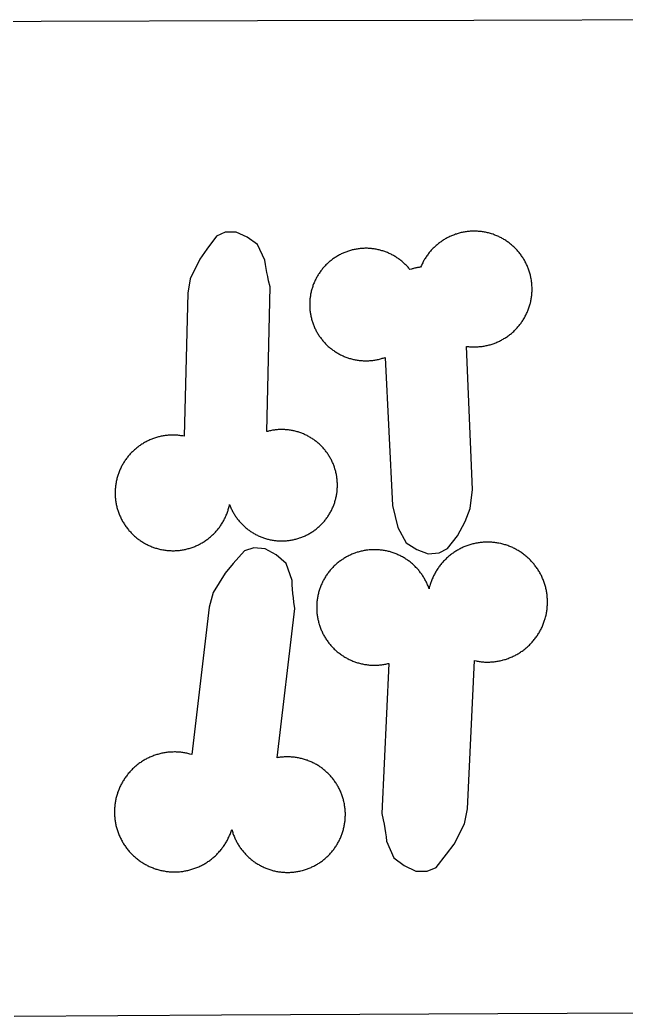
# Model space of a CAD drawing. Extents: x -246 to 246, y -104 to 199.
# Drawn here: x -174.9 to -161.43, y 133.33 to 155.46 of the extents above; entities that cross this region are included whole.
import ezdxf

# ---------------------------------------------------------------- set-up
doc = ezdxf.new("R2010")
doc.units = 0
doc.layers.add('Add_Red', color=1, linetype='Continuous')
doc.layers.add('Outline_Red', color=1, linetype='Continuous')

msp = doc.modelspace()

# ---------------------------------------------------------------- linework, layer by layer
at = {"layer": 'Add_Red'}
for points in [[(-171.466, 143.67), (-171.443, 143.671), (-171.421, 143.672), (-171.399, 143.674), (-171.376, 143.676), (-171.354, 143.678), (-171.332, 143.681), (-171.31, 143.684), (-171.287, 143.687), (-171.265, 143.691), (-171.243, 143.695), (-171.221, 143.7), (-171.2, 143.705), (-171.178, 143.71), (-171.156, 143.716), (-171.135, 143.722), (-171.113, 143.729), (-171.092, 143.736), (-171.071, 143.743), (-171.05, 143.751), (-171.029, 143.759), (-171.008, 143.767), (-170.987, 143.776), (-170.967, 143.785), (-170.946, 143.794), (-170.926, 143.804), (-170.906, 143.814), (-170.886, 143.825), (-170.867, 143.836), (-170.847, 143.847), (-170.828, 143.858), (-170.809, 143.87), (-170.79, 143.882), (-170.772, 143.895), (-170.753, 143.908), (-170.735, 143.921), (-170.717, 143.934), (-170.7, 143.948), (-170.682, 143.962), (-170.665, 143.976), (-170.648, 143.991), (-170.631, 144.006), (-170.615, 144.021), (-170.599, 144.037), (-170.583, 144.053), (-170.567, 144.069), (-170.552, 144.085), (-170.537, 144.102), (-170.522, 144.119), (-170.508, 144.136), (-170.494, 144.153), (-170.48, 144.171), (-170.466, 144.189), (-170.453, 144.207), (-170.44, 144.225), (-170.428, 144.244), (-170.415, 144.263), (-170.404, 144.282), (-170.392, 144.301), (-170.381, 144.32), (-170.37, 144.34), (-170.359, 144.36), (-170.349, 144.38), (-170.339, 144.4), (-170.33, 144.42), (-170.321, 144.44), (-170.312, 144.461), (-170.303, 144.482), (-170.295, 144.503), (-170.288, 144.524), (-170.28, 144.545), (-170.273, 144.566), (-170.267, 144.588), (-170.26, 144.609), (-170.255, 144.631), (-170.249, 144.653), (-170.244, 144.674), (-170.239, 144.696), (-170.226, 144.662), (-170.218, 144.642), (-170.209, 144.622), (-170.2, 144.602), (-170.191, 144.583), (-170.181, 144.563), (-170.171, 144.544), (-170.161, 144.525), (-170.15, 144.507), (-170.139, 144.488), (-170.128, 144.47), (-170.117, 144.451), (-170.105, 144.433), (-170.092, 144.416), (-170.08, 144.398), (-170.067, 144.381), (-170.054, 144.363), (-170.04, 144.347), (-170.027, 144.33), (-170.013, 144.313), (-169.998, 144.297), (-169.984, 144.281), (-169.969, 144.266), (-169.954, 144.25), (-169.938, 144.235), (-169.923, 144.22), (-169.907, 144.206), (-169.891, 144.191), (-169.874, 144.177), (-169.858, 144.164), (-169.841, 144.15), (-169.824, 144.137), (-169.806, 144.124), (-169.789, 144.112), (-169.771, 144.099), (-169.753, 144.088), (-169.735, 144.076), (-169.716, 144.065), (-169.698, 144.054), (-169.679, 144.043), (-169.66, 144.033), (-169.641, 144.023), (-169.621, 144.013), (-169.602, 144.004), (-169.582, 143.995), (-169.562, 143.986), (-169.542, 143.978), (-169.522, 143.97), (-169.502, 143.963), (-169.482, 143.955), (-169.461, 143.949), (-169.441, 143.942), (-169.42, 143.936), (-169.399, 143.93), (-169.378, 143.925), (-169.357, 143.92), (-169.336, 143.915), (-169.315, 143.911), (-169.294, 143.907), (-169.273, 143.903), (-169.251, 143.9), (-169.23, 143.897), (-169.208, 143.895), (-169.187, 143.893), (-169.165, 143.891), (-169.144, 143.89), (-169.122, 143.889), (-169.101, 143.888), (-169.079, 143.888), (-169.042, 143.889), (-169.02, 143.889), (-168.998, 143.891), (-168.977, 143.892), (-168.955, 143.894), (-168.934, 143.897), (-168.913, 143.899), (-168.891, 143.902), (-168.87, 143.906), (-168.849, 143.91), (-168.827, 143.914), (-168.806, 143.918), (-168.785, 143.923), (-168.764, 143.929), (-168.744, 143.934), (-168.723, 143.94), (-168.702, 143.947), (-168.682, 143.954), (-168.656, 143.963), (-168.636, 143.97), (-168.616, 143.978), (-168.596, 143.986), (-168.576, 143.995), (-168.556, 144.004), (-168.537, 144.013), (-168.517, 144.023), (-168.498, 144.033), (-168.479, 144.043), (-168.46, 144.054), (-168.442, 144.065), (-168.423, 144.076), (-168.405, 144.088), (-168.387, 144.099), (-168.369, 144.112), (-168.352, 144.124), (-168.335, 144.137), (-168.317, 144.15), (-168.301, 144.164), (-168.284, 144.177), (-168.267, 144.191), (-168.251, 144.206), (-168.235, 144.22), (-168.22, 144.235), (-168.204, 144.25), (-168.189, 144.266), (-168.174, 144.281), (-168.16, 144.297), (-168.145, 144.313), (-168.131, 144.33), (-168.118, 144.347), (-168.104, 144.363), (-168.091, 144.381), (-168.078, 144.398), (-168.066, 144.416), (-168.053, 144.433), (-168.042, 144.451), (-168.03, 144.47), (-168.019, 144.488), (-168.008, 144.507), (-167.997, 144.525), (-167.987, 144.544), (-167.977, 144.563), (-167.967, 144.583), (-167.958, 144.602), (-167.949, 144.622), (-167.94, 144.642), (-167.932, 144.662), (-167.924, 144.682), (-167.917, 144.702), (-167.909, 144.722), (-167.903, 144.743), (-167.896, 144.763), (-167.89, 144.784), (-167.884, 144.805), (-167.879, 144.826), (-167.874, 144.847), (-167.869, 144.868), (-167.865, 144.889), (-167.861, 144.91), (-167.857, 144.932), (-167.854, 144.953), (-167.851, 144.974), (-167.849, 144.996), (-167.847, 145.017), (-167.845, 145.039), (-167.844, 145.06), (-167.843, 145.082), (-167.842, 145.103), (-167.842, 145.125), (-167.842, 145.151), (-167.843, 145.172), (-167.844, 145.194), (-167.845, 145.216), (-167.847, 145.237), (-167.849, 145.259), (-167.852, 145.28), (-167.855, 145.301), (-167.858, 145.323), (-167.861, 145.344), (-167.866, 145.365), (-167.87, 145.386), (-167.875, 145.407), (-167.88, 145.428), (-167.885, 145.449), (-167.891, 145.47), (-167.897, 145.491), (-167.909, 145.528), (-167.917, 145.548), (-167.924, 145.568), (-167.932, 145.588), (-167.94, 145.608), (-167.949, 145.628), (-167.958, 145.648), (-167.967, 145.667), (-167.977, 145.687), (-167.987, 145.706), (-167.997, 145.725), (-168.008, 145.744), (-168.019, 145.762), (-168.03, 145.781), (-168.042, 145.799), (-168.053, 145.817), (-168.066, 145.835), (-168.078, 145.852), (-168.091, 145.869), (-168.104, 145.887), (-168.118, 145.904), (-168.131, 145.92), (-168.145, 145.937), (-168.16, 145.953), (-168.174, 145.969), (-168.189, 145.984), (-168.204, 146), (-168.22, 146.015), (-168.235, 146.03), (-168.251, 146.044), (-168.267, 146.059), (-168.284, 146.073), (-168.301, 146.086), (-168.317, 146.1), (-168.335, 146.113), (-168.352, 146.126), (-168.369, 146.138), (-168.387, 146.151), (-168.405, 146.162), (-168.423, 146.174), (-168.442, 146.185), (-168.46, 146.196), (-168.479, 146.207), (-168.498, 146.217), (-168.517, 146.227), (-168.537, 146.237), (-168.556, 146.246), (-168.576, 146.255), (-168.596, 146.264), (-168.616, 146.272), (-168.636, 146.28), (-168.656, 146.287), (-168.676, 146.295), (-168.697, 146.302), (-168.717, 146.308), (-168.738, 146.314), (-168.759, 146.32), (-168.78, 146.325), (-168.801, 146.33), (-168.822, 146.335), (-168.843, 146.339), (-168.864, 146.343), (-168.886, 146.347), (-168.907, 146.35), (-168.928, 146.353), (-168.95, 146.355), (-168.971, 146.357), (-168.993, 146.359), (-169.014, 146.36), (-169.036, 146.361), (-169.057, 146.362), (-169.079, 146.362), (-169.115, 146.362), (-169.136, 146.361), (-169.158, 146.36), (-169.179, 146.358), (-169.201, 146.356), (-169.222, 146.354), (-169.244, 146.351), (-169.265, 146.348), (-169.287, 146.345), (-169.308, 146.341), (-169.329, 146.337), (-169.35, 146.332), (-169.371, 146.327), (-169.392, 146.322), (-169.413, 146.316), (-169.34, 149.535), (-169.373, 149.67), (-169.392, 149.76), (-169.411, 149.85), (-169.427, 149.941), (-169.442, 150.032), (-169.455, 150.123), (-169.617, 150.473), (-169.846, 150.638), (-170.092, 150.75), (-170.336, 150.747), (-170.531, 150.66), (-170.745, 150.37), (-170.899, 150.15), (-171.111, 149.71), (-171.17, 149.392), (-171.246, 146.214), (-171.275, 146.219), (-171.297, 146.223), (-171.319, 146.226), (-171.341, 146.229), (-171.363, 146.231), (-171.386, 146.234), (-171.408, 146.235), (-171.43, 146.237), (-171.453, 146.238), (-171.475, 146.238), (-171.498, 146.238), (-171.533, 146.238), (-171.556, 146.237), (-171.578, 146.236), (-171.601, 146.234), (-171.623, 146.232), (-171.645, 146.23), (-171.667, 146.227), (-171.69, 146.224), (-171.712, 146.22), (-171.734, 146.217), (-171.756, 146.212), (-171.778, 146.208), (-171.8, 146.202), (-171.821, 146.197), (-171.843, 146.191), (-171.864, 146.185), (-171.886, 146.178), (-171.907, 146.171), (-171.928, 146.164), (-171.949, 146.156), (-171.97, 146.148), (-171.991, 146.14), (-172.012, 146.131), (-172.032, 146.122), (-172.052, 146.112), (-172.073, 146.103), (-172.093, 146.092), (-172.112, 146.082), (-172.132, 146.071), (-172.151, 146.06), (-172.17, 146.048), (-172.189, 146.036), (-172.208, 146.024), (-172.227, 146.011), (-172.245, 145.998), (-172.263, 145.985), (-172.281, 145.972), (-172.299, 145.958), (-172.316, 145.944), (-172.333, 145.929), (-172.35, 145.915), (-172.367, 145.9), (-172.383, 145.884), (-172.399, 145.869), (-172.415, 145.853), (-172.431, 145.837), (-172.446, 145.82), (-172.461, 145.804), (-172.476, 145.787), (-172.49, 145.769), (-172.504, 145.752), (-172.518, 145.734), (-172.531, 145.716), (-172.544, 145.698), (-172.557, 145.68), (-172.57, 145.661), (-172.582, 145.642), (-172.594, 145.623), (-172.605, 145.604), (-172.616, 145.585), (-172.627, 145.565), (-172.638, 145.545), (-172.648, 145.525), (-172.658, 145.505), (-172.667, 145.485), (-172.676, 145.464), (-172.685, 145.444), (-172.693, 145.423), (-172.701, 145.402), (-172.709, 145.381), (-172.716, 145.36), (-172.723, 145.338), (-172.73, 145.317), (-172.736, 145.295), (-172.741, 145.274), (-172.747, 145.252), (-172.752, 145.23), (-172.756, 145.208), (-172.762, 145.177), (-172.766, 145.155), (-172.769, 145.133), (-172.772, 145.111), (-172.775, 145.088), (-172.777, 145.066), (-172.779, 145.044), (-172.78, 145.021), (-172.781, 144.999), (-172.782, 144.977), (-172.782, 144.954), (-172.781, 144.92), (-172.781, 144.898), (-172.779, 144.876), (-172.778, 144.853), (-172.776, 144.831), (-172.774, 144.809), (-172.771, 144.786), (-172.768, 144.764), (-172.764, 144.742), (-172.76, 144.72), (-172.756, 144.698), (-172.751, 144.676), (-172.746, 144.654), (-172.741, 144.632), (-172.735, 144.611), (-172.729, 144.589), (-172.722, 144.568), (-172.715, 144.547), (-172.708, 144.525), (-172.7, 144.504), (-172.692, 144.483), (-172.684, 144.463), (-172.675, 144.442), (-172.666, 144.421), (-172.657, 144.401), (-172.647, 144.381), (-172.637, 144.361), (-172.626, 144.341), (-172.615, 144.322), (-172.604, 144.302), (-172.592, 144.283), (-172.581, 144.264), (-172.568, 144.245), (-172.556, 144.227), (-172.543, 144.208), (-172.53, 144.19), (-172.516, 144.172), (-172.503, 144.155), (-172.488, 144.137), (-172.474, 144.12), (-172.459, 144.103), (-172.444, 144.086), (-172.429, 144.07), (-172.413, 144.054), (-172.398, 144.038), (-172.381, 144.023), (-172.365, 144.007), (-172.348, 143.992), (-172.331, 143.978), (-172.314, 143.963), (-172.297, 143.949), (-172.279, 143.935), (-172.261, 143.922), (-172.243, 143.909), (-172.225, 143.896), (-172.206, 143.883), (-172.187, 143.871), (-172.168, 143.859), (-172.149, 143.848), (-172.13, 143.836), (-172.11, 143.826), (-172.09, 143.815), (-172.07, 143.805), (-172.05, 143.795), (-172.03, 143.786), (-172.009, 143.776), (-171.989, 143.768), (-171.968, 143.759), (-171.947, 143.751), (-171.926, 143.744), (-171.905, 143.736), (-171.884, 143.729), (-171.862, 143.723), (-171.841, 143.717), (-171.819, 143.711), (-171.797, 143.705), (-171.775, 143.7), (-171.753, 143.696), (-171.721, 143.689), (-171.698, 143.686), (-171.676, 143.682), (-171.654, 143.68), (-171.632, 143.677), (-171.609, 143.675), (-171.587, 143.673), (-171.565, 143.672), (-171.542, 143.671), (-171.52, 143.67), (-171.498, 143.67), (-171.466, 143.67)], [(-165.581, 143.622), (-165.392, 143.721), (-165.171, 144.002), (-165.004, 144.318), (-164.895, 144.606), (-164.837, 145.03), (-164.97, 148.21), (-164.948, 148.207), (-164.926, 148.205), (-164.904, 148.203), (-164.881, 148.201), (-164.859, 148.2), (-164.836, 148.199), (-164.802, 148.199), (-164.779, 148.199), (-164.757, 148.199), (-164.735, 148.2), (-164.712, 148.202), (-164.69, 148.204), (-164.667, 148.206), (-164.645, 148.208), (-164.623, 148.211), (-164.601, 148.215), (-164.579, 148.218), (-164.557, 148.222), (-164.535, 148.227), (-164.513, 148.232), (-164.491, 148.237), (-164.469, 148.242), (-164.447, 148.248), (-164.426, 148.255), (-164.405, 148.262), (-164.383, 148.269), (-164.362, 148.276), (-164.341, 148.284), (-164.32, 148.292), (-164.299, 148.301), (-164.279, 148.31), (-164.258, 148.319), (-164.238, 148.329), (-164.218, 148.339), (-164.198, 148.349), (-164.179, 148.36), (-164.159, 148.371), (-164.14, 148.382), (-164.121, 148.394), (-164.102, 148.406), (-164.083, 148.418), (-164.064, 148.431), (-164.046, 148.444), (-164.028, 148.458), (-164.01, 148.471), (-163.993, 148.485), (-163.975, 148.499), (-163.958, 148.514), (-163.942, 148.529), (-163.925, 148.544), (-163.909, 148.56), (-163.893, 148.575), (-163.877, 148.591), (-163.862, 148.608), (-163.846, 148.624), (-163.832, 148.641), (-163.817, 148.658), (-163.803, 148.675), (-163.789, 148.693), (-163.775, 148.711), (-163.762, 148.729), (-163.749, 148.747), (-163.736, 148.765), (-163.724, 148.784), (-163.712, 148.803), (-163.7, 148.822), (-163.688, 148.841), (-163.677, 148.861), (-163.667, 148.881), (-163.656, 148.901), (-163.646, 148.921), (-163.637, 148.941), (-163.627, 148.961), (-163.618, 148.982), (-163.61, 149.003), (-163.602, 149.024), (-163.594, 149.045), (-163.586, 149.066), (-163.579, 149.087), (-163.572, 149.108), (-163.566, 149.13), (-163.56, 149.152), (-163.554, 149.173), (-163.546, 149.208), (-163.542, 149.23), (-163.537, 149.252), (-163.533, 149.274), (-163.53, 149.297), (-163.527, 149.319), (-163.524, 149.341), (-163.522, 149.363), (-163.52, 149.386), (-163.518, 149.408), (-163.517, 149.431), (-163.517, 149.453), (-163.516, 149.484), (-163.516, 149.507), (-163.517, 149.529), (-163.518, 149.552), (-163.519, 149.574), (-163.521, 149.596), (-163.523, 149.619), (-163.526, 149.641), (-163.529, 149.663), (-163.532, 149.685), (-163.536, 149.708), (-163.54, 149.73), (-163.544, 149.752), (-163.549, 149.773), (-163.554, 149.795), (-163.56, 149.817), (-163.566, 149.839), (-163.572, 149.86), (-163.579, 149.882), (-163.586, 149.903), (-163.594, 149.924), (-163.602, 149.945), (-163.61, 149.966), (-163.618, 149.987), (-163.627, 150.007), (-163.637, 150.028), (-163.646, 150.048), (-163.656, 150.068), (-163.667, 150.088), (-163.677, 150.108), (-163.688, 150.127), (-163.7, 150.146), (-163.712, 150.166), (-163.724, 150.184), (-163.736, 150.203), (-163.749, 150.222), (-163.762, 150.24), (-163.775, 150.258), (-163.789, 150.276), (-163.803, 150.293), (-163.817, 150.311), (-163.832, 150.328), (-163.846, 150.345), (-163.862, 150.361), (-163.877, 150.377), (-163.893, 150.393), (-163.909, 150.409), (-163.925, 150.425), (-163.942, 150.44), (-163.958, 150.455), (-163.975, 150.469), (-163.993, 150.483), (-164.01, 150.497), (-164.028, 150.511), (-164.046, 150.524), (-164.064, 150.537), (-164.083, 150.55), (-164.102, 150.562), (-164.121, 150.575), (-164.14, 150.586), (-164.159, 150.598), (-164.179, 150.609), (-164.198, 150.619), (-164.218, 150.63), (-164.238, 150.64), (-164.258, 150.649), (-164.279, 150.659), (-164.299, 150.668), (-164.32, 150.676), (-164.341, 150.684), (-164.362, 150.692), (-164.383, 150.7), (-164.42, 150.712), (-164.442, 150.718), (-164.463, 150.725), (-164.485, 150.73), (-164.507, 150.736), (-164.529, 150.741), (-164.551, 150.745), (-164.573, 150.749), (-164.595, 150.753), (-164.617, 150.757), (-164.639, 150.76), (-164.662, 150.762), (-164.684, 150.764), (-164.706, 150.766), (-164.729, 150.768), (-164.751, 150.769), (-164.774, 150.77), (-164.802, 150.77), (-164.824, 150.77), (-164.847, 150.769), (-164.869, 150.768), (-164.892, 150.767), (-164.914, 150.765), (-164.936, 150.763), (-164.958, 150.76), (-164.981, 150.757), (-165.003, 150.754), (-165.025, 150.75), (-165.047, 150.746), (-165.069, 150.742), (-165.091, 150.737), (-165.113, 150.732), (-165.135, 150.726), (-165.156, 150.72), (-165.178, 150.714), (-165.199, 150.707), (-165.22, 150.7), (-165.242, 150.692), (-165.263, 150.684), (-165.283, 150.676), (-165.304, 150.668), (-165.325, 150.659), (-165.345, 150.649), (-165.365, 150.64), (-165.385, 150.63), (-165.405, 150.619), (-165.425, 150.609), (-165.445, 150.598), (-165.464, 150.586), (-165.483, 150.575), (-165.502, 150.562), (-165.521, 150.55), (-165.539, 150.537), (-165.557, 150.524), (-165.576, 150.511), (-165.593, 150.497), (-165.611, 150.483), (-165.628, 150.469), (-165.645, 150.455), (-165.662, 150.44), (-165.679, 150.425), (-165.695, 150.409), (-165.711, 150.393), (-165.727, 150.377), (-165.742, 150.361), (-165.757, 150.345), (-165.772, 150.328), (-165.787, 150.311), (-165.801, 150.293), (-165.815, 150.276), (-165.829, 150.258), (-165.842, 150.24), (-165.855, 150.222), (-165.868, 150.203), (-165.88, 150.184), (-165.892, 150.166), (-165.904, 150.146), (-165.915, 150.127), (-165.926, 150.108), (-165.937, 150.088), (-165.947, 150.068), (-165.957, 150.048), (-165.967, 150.028), (-165.976, 150.007), (-165.993, 149.968), (-166.01, 149.967), (-166.028, 149.965), (-166.045, 149.962), (-166.062, 149.96), (-166.079, 149.957), (-166.097, 149.953), (-166.114, 149.95), (-166.131, 149.946), (-166.148, 149.942), (-166.165, 149.937), (-166.181, 149.932), (-166.198, 149.927), (-166.231, 149.917), (-166.244, 149.934), (-166.258, 149.95), (-166.273, 149.967), (-166.287, 149.983), (-166.302, 149.999), (-166.317, 150.015), (-166.333, 150.03), (-166.348, 150.045), (-166.364, 150.06), (-166.38, 150.075), (-166.397, 150.089), (-166.414, 150.103), (-166.43, 150.117), (-166.448, 150.13), (-166.465, 150.143), (-166.483, 150.156), (-166.501, 150.169), (-166.519, 150.181), (-166.537, 150.193), (-166.555, 150.204), (-166.574, 150.216), (-166.593, 150.227), (-166.612, 150.237), (-166.631, 150.247), (-166.651, 150.257), (-166.67, 150.267), (-166.69, 150.276), (-166.71, 150.285), (-166.73, 150.294), (-166.75, 150.302), (-166.771, 150.31), (-166.791, 150.317), (-166.812, 150.324), (-166.832, 150.331), (-166.853, 150.337), (-166.874, 150.343), (-166.895, 150.349), (-166.916, 150.354), (-166.938, 150.359), (-166.959, 150.364), (-166.98, 150.368), (-167.002, 150.372), (-167.023, 150.375), (-167.045, 150.378), (-167.067, 150.381), (-167.088, 150.383), (-167.11, 150.385), (-167.132, 150.387), (-167.154, 150.388), (-167.175, 150.389), (-167.209, 150.389), (-167.231, 150.389), (-167.253, 150.388), (-167.274, 150.387), (-167.296, 150.386), (-167.318, 150.384), (-167.34, 150.382), (-167.361, 150.38), (-167.383, 150.377), (-167.404, 150.374), (-167.426, 150.37), (-167.447, 150.366), (-167.469, 150.362), (-167.49, 150.357), (-167.511, 150.352), (-167.532, 150.346), (-167.553, 150.341), (-167.574, 150.334), (-167.595, 150.328), (-167.616, 150.321), (-167.636, 150.314), (-167.657, 150.306), (-167.677, 150.298), (-167.697, 150.29), (-167.717, 150.281), (-167.737, 150.272), (-167.757, 150.263), (-167.776, 150.253), (-167.796, 150.243), (-167.815, 150.232), (-167.834, 150.222), (-167.852, 150.21), (-167.876, 150.196), (-167.894, 150.184), (-167.913, 150.172), (-167.93, 150.16), (-167.948, 150.147), (-167.966, 150.134), (-167.983, 150.12), (-168, 150.107), (-168.017, 150.093), (-168.033, 150.079), (-168.049, 150.064), (-168.065, 150.049), (-168.081, 150.034), (-168.097, 150.019), (-168.112, 150.003), (-168.127, 149.987), (-168.141, 149.971), (-168.156, 149.955), (-168.17, 149.938), (-168.184, 149.921), (-168.197, 149.904), (-168.21, 149.887), (-168.223, 149.869), (-168.236, 149.851), (-168.248, 149.833), (-168.26, 149.815), (-168.272, 149.797), (-168.283, 149.778), (-168.294, 149.759), (-168.305, 149.74), (-168.315, 149.721), (-168.325, 149.701), (-168.335, 149.682), (-168.344, 149.662), (-168.353, 149.642), (-168.361, 149.622), (-168.37, 149.602), (-168.378, 149.582), (-168.385, 149.561), (-168.392, 149.541), (-168.399, 149.52), (-168.406, 149.499), (-168.412, 149.478), (-168.417, 149.457), (-168.423, 149.436), (-168.428, 149.415), (-168.432, 149.393), (-168.437, 149.372), (-168.44, 149.351), (-168.444, 149.329), (-168.447, 149.307), (-168.45, 149.286), (-168.452, 149.264), (-168.454, 149.242), (-168.456, 149.221), (-168.457, 149.199), (-168.458, 149.177), (-168.458, 149.139), (-168.458, 149.118), (-168.458, 149.096), (-168.457, 149.074), (-168.455, 149.052), (-168.454, 149.031), (-168.452, 149.009), (-168.449, 148.987), (-168.446, 148.966), (-168.443, 148.944), (-168.439, 148.923), (-168.435, 148.901), (-168.431, 148.88), (-168.426, 148.858), (-168.421, 148.837), (-168.416, 148.816), (-168.41, 148.795), (-168.404, 148.774), (-168.397, 148.753), (-168.39, 148.733), (-168.383, 148.712), (-168.375, 148.692), (-168.367, 148.671), (-168.359, 148.651), (-168.35, 148.631), (-168.341, 148.611), (-168.331, 148.59), (-168.321, 148.571), (-168.311, 148.551), (-168.301, 148.532), (-168.29, 148.513), (-168.279, 148.494), (-168.268, 148.476), (-168.256, 148.457), (-168.244, 148.439), (-168.231, 148.421), (-168.219, 148.404), (-168.206, 148.386), (-168.192, 148.369), (-168.179, 148.352), (-168.165, 148.335), (-168.151, 148.318), (-168.136, 148.302), (-168.121, 148.286), (-168.106, 148.27), (-168.091, 148.255), (-168.076, 148.239), (-168.06, 148.224), (-168.044, 148.21), (-168.027, 148.195), (-168.011, 148.181), (-167.994, 148.167), (-167.977, 148.154), (-167.959, 148.14), (-167.942, 148.128), (-167.924, 148.115), (-167.906, 148.103), (-167.888, 148.091), (-167.869, 148.079), (-167.851, 148.068), (-167.832, 148.056), (-167.813, 148.046), (-167.794, 148.035), (-167.775, 148.025), (-167.755, 148.016), (-167.735, 148.006), (-167.715, 147.997), (-167.695, 147.989), (-167.675, 147.98), (-167.655, 147.972), (-167.635, 147.965), (-167.614, 147.957), (-167.593, 147.951), (-167.572, 147.944), (-167.552, 147.938), (-167.531, 147.932), (-167.509, 147.927), (-167.488, 147.922), (-167.467, 147.917), (-167.446, 147.913), (-167.424, 147.909), (-167.403, 147.905), (-167.381, 147.902), (-167.359, 147.899), (-167.338, 147.897), (-167.316, 147.895), (-167.294, 147.893), (-167.272, 147.892), (-167.251, 147.891), (-167.209, 147.89), (-167.187, 147.89), (-167.165, 147.891), (-167.144, 147.892), (-167.122, 147.893), (-167.1, 147.895), (-167.078, 147.897), (-167.057, 147.899), (-167.035, 147.902), (-167.013, 147.905), (-166.992, 147.909), (-166.971, 147.913), (-166.949, 147.917), (-166.928, 147.922), (-166.907, 147.927), (-166.886, 147.933), (-166.865, 147.938), (-166.844, 147.945), (-166.823, 147.951), (-166.784, 147.965), (-166.621, 144.674), (-166.501, 144.186), (-166.316, 143.848), (-166.077, 143.698), (-165.824, 143.603), (-165.581, 143.622)], [(-168.919, 136.522), (-168.897, 136.523), (-168.875, 136.524), (-168.852, 136.526), (-168.83, 136.527), (-168.808, 136.53), (-168.785, 136.532), (-168.763, 136.535), (-168.741, 136.539), (-168.719, 136.543), (-168.697, 136.547), (-168.675, 136.552), (-168.653, 136.557), (-168.617, 136.566), (-168.596, 136.572), (-168.574, 136.578), (-168.553, 136.585), (-168.531, 136.592), (-168.51, 136.599), (-168.489, 136.607), (-168.469, 136.615), (-168.448, 136.624), (-168.427, 136.633), (-168.407, 136.642), (-168.387, 136.652), (-168.367, 136.662), (-168.347, 136.672), (-168.327, 136.683), (-168.308, 136.694), (-168.288, 136.705), (-168.269, 136.717), (-168.25, 136.729), (-168.232, 136.741), (-168.213, 136.754), (-168.195, 136.767), (-168.177, 136.78), (-168.159, 136.794), (-168.142, 136.808), (-168.124, 136.822), (-168.107, 136.837), (-168.09, 136.852), (-168.074, 136.867), (-168.058, 136.882), (-168.042, 136.898), (-168.026, 136.914), (-168.011, 136.93), (-167.995, 136.947), (-167.981, 136.963), (-167.966, 136.98), (-167.952, 136.998), (-167.938, 137.015), (-167.924, 137.033), (-167.911, 137.051), (-167.898, 137.069), (-167.885, 137.088), (-167.873, 137.106), (-167.861, 137.125), (-167.849, 137.144), (-167.838, 137.164), (-167.827, 137.183), (-167.816, 137.203), (-167.806, 137.223), (-167.796, 137.243), (-167.786, 137.263), (-167.777, 137.283), (-167.768, 137.304), (-167.759, 137.325), (-167.751, 137.346), (-167.743, 137.366), (-167.736, 137.388), (-167.729, 137.409), (-167.722, 137.43), (-167.715, 137.452), (-167.709, 137.473), (-167.704, 137.495), (-167.699, 137.517), (-167.694, 137.539), (-167.689, 137.561), (-167.685, 137.583), (-167.682, 137.605), (-167.678, 137.627), (-167.675, 137.649), (-167.673, 137.671), (-167.671, 137.694), (-167.669, 137.716), (-167.667, 137.738), (-167.667, 137.761), (-167.666, 137.783), (-167.666, 137.806), (-167.666, 137.846), (-167.667, 137.868), (-167.669, 137.891), (-167.67, 137.913), (-167.672, 137.935), (-167.675, 137.958), (-167.678, 137.98), (-167.681, 138.002), (-167.684, 138.024), (-167.688, 138.046), (-167.693, 138.068), (-167.699, 138.094), (-167.704, 138.116), (-167.709, 138.138), (-167.715, 138.159), (-167.722, 138.181), (-167.729, 138.202), (-167.736, 138.223), (-167.743, 138.245), (-167.751, 138.266), (-167.759, 138.286), (-167.768, 138.307), (-167.777, 138.328), (-167.786, 138.348), (-167.796, 138.368), (-167.806, 138.388), (-167.816, 138.408), (-167.827, 138.428), (-167.838, 138.447), (-167.849, 138.467), (-167.861, 138.486), (-167.873, 138.505), (-167.885, 138.523), (-167.898, 138.542), (-167.911, 138.56), (-167.924, 138.578), (-167.938, 138.596), (-167.952, 138.613), (-167.966, 138.631), (-167.981, 138.648), (-167.995, 138.664), (-168.011, 138.681), (-168.026, 138.697), (-168.042, 138.713), (-168.058, 138.729), (-168.074, 138.744), (-168.09, 138.759), (-168.107, 138.774), (-168.124, 138.789), (-168.142, 138.803), (-168.159, 138.817), (-168.177, 138.831), (-168.195, 138.844), (-168.213, 138.857), (-168.232, 138.87), (-168.25, 138.882), (-168.269, 138.894), (-168.288, 138.906), (-168.308, 138.917), (-168.327, 138.928), (-168.347, 138.939), (-168.367, 138.949), (-168.387, 138.959), (-168.407, 138.969), (-168.427, 138.978), (-168.448, 138.987), (-168.469, 138.996), (-168.489, 139.004), (-168.51, 139.012), (-168.531, 139.019), (-168.553, 139.026), (-168.574, 139.033), (-168.596, 139.039), (-168.617, 139.045), (-168.639, 139.051), (-168.661, 139.056), (-168.683, 139.061), (-168.704, 139.066), (-168.726, 139.07), (-168.749, 139.073), (-168.771, 139.077), (-168.793, 139.08), (-168.815, 139.082), (-168.838, 139.084), (-168.86, 139.086), (-168.882, 139.087), (-168.905, 139.088), (-168.927, 139.089), (-168.949, 139.089), (-168.978, 139.089), (-169, 139.088), (-169.022, 139.087), (-169.045, 139.086), (-169.067, 139.084), (-169.089, 139.082), (-169.112, 139.079), (-169.134, 139.076), (-169.156, 139.072), (-169.178, 139.069), (-168.789, 142.387), (-168.809, 142.529), (-168.821, 142.624), (-168.831, 142.719), (-168.839, 142.815), (-168.846, 142.91), (-168.851, 143.006), (-168.984, 143.383), (-169.204, 143.575), (-169.447, 143.715), (-169.699, 143.736), (-169.909, 143.665), (-170.159, 143.386), (-170.34, 143.174), (-170.602, 142.74), (-170.693, 142.417), (-171.081, 139.141), (-171.12, 139.152), (-171.142, 139.158), (-171.165, 139.164), (-171.188, 139.169), (-171.21, 139.173), (-171.233, 139.177), (-171.256, 139.181), (-171.279, 139.185), (-171.302, 139.188), (-171.325, 139.19), (-171.348, 139.193), (-171.372, 139.194), (-171.395, 139.196), (-171.418, 139.197), (-171.441, 139.198), (-171.465, 139.198), (-171.493, 139.197), (-171.516, 139.197), (-171.539, 139.196), (-171.562, 139.194), (-171.585, 139.192), (-171.609, 139.19), (-171.632, 139.187), (-171.655, 139.184), (-171.678, 139.181), (-171.701, 139.177), (-171.724, 139.172), (-171.746, 139.168), (-171.769, 139.162), (-171.792, 139.157), (-171.814, 139.151), (-171.836, 139.145), (-171.859, 139.138), (-171.881, 139.131), (-171.903, 139.124), (-171.925, 139.116), (-171.947, 139.108), (-171.968, 139.099), (-171.99, 139.09), (-172.011, 139.081), (-172.032, 139.071), (-172.053, 139.061), (-172.074, 139.05), (-172.094, 139.04), (-172.115, 139.028), (-172.135, 139.017), (-172.155, 139.005), (-172.175, 138.993), (-172.194, 138.98), (-172.214, 138.967), (-172.233, 138.954), (-172.252, 138.94), (-172.27, 138.927), (-172.289, 138.912), (-172.307, 138.898), (-172.325, 138.883), (-172.342, 138.868), (-172.36, 138.852), (-172.377, 138.836), (-172.394, 138.82), (-172.41, 138.804), (-172.427, 138.787), (-172.442, 138.77), (-172.458, 138.753), (-172.473, 138.736), (-172.489, 138.718), (-172.503, 138.7), (-172.518, 138.682), (-172.532, 138.663), (-172.546, 138.645), (-172.559, 138.626), (-172.572, 138.606), (-172.585, 138.587), (-172.597, 138.567), (-172.609, 138.547), (-172.621, 138.527), (-172.632, 138.507), (-172.643, 138.487), (-172.654, 138.466), (-172.664, 138.445), (-172.674, 138.424), (-172.684, 138.403), (-172.693, 138.381), (-172.702, 138.36), (-172.71, 138.338), (-172.718, 138.316), (-172.726, 138.294), (-172.733, 138.272), (-172.74, 138.25), (-172.752, 138.21), (-172.758, 138.187), (-172.763, 138.165), (-172.768, 138.142), (-172.773, 138.119), (-172.777, 138.096), (-172.781, 138.074), (-172.784, 138.051), (-172.787, 138.027), (-172.79, 138.004), (-172.792, 137.981), (-172.794, 137.958), (-172.795, 137.935), (-172.796, 137.912), (-172.797, 137.888), (-172.797, 137.865), (-172.797, 137.839), (-172.796, 137.816), (-172.795, 137.793), (-172.794, 137.77), (-172.792, 137.746), (-172.79, 137.723), (-172.787, 137.7), (-172.784, 137.677), (-172.78, 137.654), (-172.777, 137.631), (-172.772, 137.608), (-172.768, 137.585), (-172.763, 137.563), (-172.757, 137.54), (-172.751, 137.518), (-172.745, 137.495), (-172.738, 137.473), (-172.731, 137.451), (-172.724, 137.429), (-172.716, 137.407), (-172.708, 137.385), (-172.699, 137.363), (-172.69, 137.342), (-172.681, 137.321), (-172.671, 137.3), (-172.661, 137.279), (-172.651, 137.258), (-172.64, 137.237), (-172.629, 137.217), (-172.617, 137.197), (-172.606, 137.176), (-172.593, 137.157), (-172.581, 137.137), (-172.568, 137.118), (-172.555, 137.099), (-172.541, 137.08), (-172.527, 137.061), (-172.513, 137.043), (-172.499, 137.024), (-172.484, 137.006), (-172.469, 136.989), (-172.453, 136.971), (-172.437, 136.954), (-172.421, 136.937), (-172.405, 136.921), (-172.388, 136.905), (-172.372, 136.889), (-172.354, 136.873), (-172.337, 136.858), (-172.319, 136.843), (-172.301, 136.828), (-172.283, 136.813), (-172.265, 136.799), (-172.246, 136.785), (-172.227, 136.772), (-172.208, 136.759), (-172.188, 136.746), (-172.169, 136.734), (-172.149, 136.721), (-172.129, 136.71), (-172.108, 136.698), (-172.088, 136.687), (-172.067, 136.677), (-172.046, 136.666), (-172.025, 136.656), (-172.004, 136.647), (-171.983, 136.637), (-171.961, 136.629), (-171.94, 136.62), (-171.918, 136.612), (-171.896, 136.604), (-171.874, 136.597), (-171.852, 136.59), (-171.81, 136.578), (-171.787, 136.572), (-171.764, 136.567), (-171.742, 136.562), (-171.719, 136.557), (-171.696, 136.553), (-171.673, 136.549), (-171.65, 136.545), (-171.627, 136.542), (-171.604, 136.54), (-171.581, 136.538), (-171.558, 136.536), (-171.534, 136.534), (-171.511, 136.533), (-171.488, 136.533), (-171.465, 136.532), (-171.441, 136.533), (-171.418, 136.533), (-171.394, 136.534), (-171.371, 136.536), (-171.348, 136.538), (-171.325, 136.54), (-171.302, 136.542), (-171.279, 136.545), (-171.256, 136.549), (-171.233, 136.553), (-171.21, 136.557), (-171.187, 136.562), (-171.164, 136.567), (-171.142, 136.572), (-171.119, 136.578), (-171.097, 136.584), (-171.074, 136.591), (-171.052, 136.598), (-171.03, 136.605), (-171.008, 136.613), (-170.987, 136.621), (-170.965, 136.63), (-170.943, 136.639), (-170.922, 136.648), (-170.901, 136.658), (-170.88, 136.668), (-170.859, 136.678), (-170.839, 136.689), (-170.818, 136.7), (-170.798, 136.711), (-170.778, 136.723), (-170.758, 136.735), (-170.738, 136.748), (-170.719, 136.761), (-170.7, 136.774), (-170.681, 136.787), (-170.662, 136.801), (-170.644, 136.815), (-170.626, 136.83), (-170.608, 136.845), (-170.59, 136.86), (-170.573, 136.875), (-170.555, 136.891), (-170.538, 136.907), (-170.522, 136.923), (-170.506, 136.94), (-170.49, 136.957), (-170.474, 136.974), (-170.459, 136.991), (-170.443, 137.009), (-170.429, 137.027), (-170.414, 137.045), (-170.4, 137.064), (-170.386, 137.082), (-170.373, 137.101), (-170.359, 137.12), (-170.347, 137.14), (-170.334, 137.159), (-170.322, 137.179), (-170.31, 137.199), (-170.299, 137.219), (-170.288, 137.24), (-170.277, 137.261), (-170.267, 137.281), (-170.257, 137.302), (-170.247, 137.324), (-170.238, 137.345), (-170.229, 137.366), (-170.22, 137.388), (-170.212, 137.41), (-170.204, 137.432), (-170.197, 137.454), (-170.19, 137.476), (-170.183, 137.452), (-170.177, 137.43), (-170.17, 137.409), (-170.163, 137.388), (-170.156, 137.366), (-170.148, 137.346), (-170.14, 137.325), (-170.131, 137.304), (-170.122, 137.283), (-170.113, 137.263), (-170.103, 137.243), (-170.093, 137.223), (-170.083, 137.203), (-170.072, 137.183), (-170.061, 137.164), (-170.05, 137.144), (-170.038, 137.125), (-170.026, 137.106), (-170.014, 137.088), (-170.001, 137.069), (-169.988, 137.051), (-169.975, 137.033), (-169.961, 137.015), (-169.947, 136.998), (-169.933, 136.98), (-169.918, 136.963), (-169.903, 136.947), (-169.888, 136.93), (-169.873, 136.914), (-169.857, 136.898), (-169.841, 136.882), (-169.825, 136.867), (-169.808, 136.852), (-169.792, 136.837), (-169.775, 136.822), (-169.757, 136.808), (-169.74, 136.794), (-169.722, 136.78), (-169.704, 136.767), (-169.686, 136.754), (-169.667, 136.741), (-169.649, 136.729), (-169.63, 136.717), (-169.611, 136.705), (-169.591, 136.694), (-169.572, 136.683), (-169.552, 136.672), (-169.532, 136.662), (-169.512, 136.652), (-169.492, 136.642), (-169.472, 136.633), (-169.451, 136.624), (-169.43, 136.615), (-169.409, 136.607), (-169.388, 136.599), (-169.367, 136.592), (-169.346, 136.585), (-169.325, 136.578), (-169.303, 136.572), (-169.282, 136.566), (-169.26, 136.56), (-169.238, 136.555), (-169.216, 136.55), (-169.194, 136.545), (-169.172, 136.541), (-169.15, 136.538), (-169.128, 136.534), (-169.106, 136.531), (-169.084, 136.529), (-169.061, 136.527), (-169.039, 136.525), (-169.017, 136.524), (-168.994, 136.523), (-168.972, 136.522), (-168.949, 136.522), (-168.919, 136.522)], [(-165.645, 136.632), (-165.416, 136.928), (-165.251, 137.152), (-165.02, 137.604), (-164.952, 137.933), (-164.797, 141.228), (-164.76, 141.22), (-164.737, 141.216), (-164.714, 141.212), (-164.691, 141.209), (-164.668, 141.206), (-164.645, 141.203), (-164.622, 141.201), (-164.599, 141.199), (-164.576, 141.197), (-164.553, 141.196), (-164.529, 141.196), (-164.506, 141.196), (-164.476, 141.196), (-164.453, 141.197), (-164.43, 141.198), (-164.407, 141.199), (-164.383, 141.201), (-164.36, 141.204), (-164.337, 141.206), (-164.314, 141.209), (-164.291, 141.213), (-164.268, 141.217), (-164.245, 141.221), (-164.223, 141.226), (-164.2, 141.231), (-164.177, 141.237), (-164.155, 141.243), (-164.132, 141.249), (-164.11, 141.256), (-164.088, 141.263), (-164.066, 141.27), (-164.044, 141.278), (-164.022, 141.286), (-164.001, 141.295), (-163.979, 141.304), (-163.958, 141.313), (-163.937, 141.323), (-163.916, 141.333), (-163.895, 141.344), (-163.875, 141.355), (-163.854, 141.366), (-163.834, 141.377), (-163.814, 141.389), (-163.794, 141.402), (-163.775, 141.414), (-163.755, 141.427), (-163.736, 141.44), (-163.717, 141.454), (-163.699, 141.468), (-163.68, 141.482), (-163.662, 141.497), (-163.644, 141.512), (-163.627, 141.527), (-163.609, 141.542), (-163.592, 141.558), (-163.576, 141.574), (-163.559, 141.591), (-163.543, 141.607), (-163.527, 141.624), (-163.511, 141.641), (-163.496, 141.659), (-163.481, 141.677), (-163.466, 141.695), (-163.452, 141.713), (-163.438, 141.731), (-163.424, 141.75), (-163.411, 141.769), (-163.398, 141.788), (-163.385, 141.808), (-163.372, 141.828), (-163.36, 141.847), (-163.349, 141.868), (-163.337, 141.888), (-163.326, 141.908), (-163.316, 141.929), (-163.305, 141.95), (-163.295, 141.971), (-163.286, 141.992), (-163.277, 142.013), (-163.268, 142.035), (-163.26, 142.057), (-163.252, 142.079), (-163.244, 142.101), (-163.237, 142.123), (-163.23, 142.145), (-163.223, 142.167), (-163.217, 142.19), (-163.211, 142.212), (-163.206, 142.235), (-163.198, 142.274), (-163.194, 142.297), (-163.19, 142.32), (-163.186, 142.343), (-163.183, 142.366), (-163.181, 142.389), (-163.178, 142.412), (-163.177, 142.435), (-163.175, 142.458), (-163.174, 142.482), (-163.174, 142.505), (-163.173, 142.528), (-163.174, 142.556), (-163.174, 142.579), (-163.175, 142.602), (-163.177, 142.626), (-163.179, 142.649), (-163.181, 142.672), (-163.184, 142.695), (-163.187, 142.718), (-163.19, 142.741), (-163.194, 142.764), (-163.199, 142.787), (-163.203, 142.81), (-163.209, 142.832), (-163.214, 142.855), (-163.22, 142.877), (-163.226, 142.9), (-163.233, 142.922), (-163.24, 142.944), (-163.247, 142.966), (-163.255, 142.988), (-163.263, 143.01), (-163.272, 143.032), (-163.281, 143.053), (-163.29, 143.074), (-163.3, 143.095), (-163.31, 143.116), (-163.321, 143.137), (-163.331, 143.158), (-163.343, 143.178), (-163.354, 143.198), (-163.366, 143.218), (-163.378, 143.238), (-163.391, 143.258), (-163.404, 143.277), (-163.417, 143.296), (-163.43, 143.315), (-163.444, 143.334), (-163.459, 143.352), (-163.473, 143.37), (-163.488, 143.388), (-163.503, 143.406), (-163.519, 143.423), (-163.534, 143.44), (-163.55, 143.457), (-163.567, 143.474), (-163.583, 143.49), (-163.6, 143.506), (-163.618, 143.521), (-163.635, 143.537), (-163.653, 143.552), (-163.671, 143.567), (-163.689, 143.581), (-163.708, 143.595), (-163.726, 143.609), (-163.745, 143.622), (-163.764, 143.635), (-163.784, 143.648), (-163.804, 143.661), (-163.823, 143.673), (-163.844, 143.684), (-163.864, 143.696), (-163.884, 143.707), (-163.905, 143.718), (-163.926, 143.728), (-163.947, 143.738), (-163.968, 143.747), (-163.989, 143.757), (-164.011, 143.765), (-164.033, 143.774), (-164.054, 143.782), (-164.076, 143.79), (-164.098, 143.797), (-164.121, 143.804), (-164.143, 143.81), (-164.165, 143.817), (-164.188, 143.822), (-164.211, 143.828), (-164.252, 143.836), (-164.275, 143.841), (-164.298, 143.844), (-164.321, 143.848), (-164.344, 143.851), (-164.367, 143.854), (-164.39, 143.856), (-164.413, 143.858), (-164.436, 143.859), (-164.46, 143.86), (-164.483, 143.861), (-164.506, 143.861), (-164.532, 143.861), (-164.555, 143.86), (-164.578, 143.859), (-164.601, 143.857), (-164.624, 143.856), (-164.648, 143.853), (-164.671, 143.851), (-164.694, 143.848), (-164.717, 143.844), (-164.74, 143.84), (-164.763, 143.836), (-164.785, 143.831), (-164.808, 143.826), (-164.831, 143.821), (-164.853, 143.815), (-164.876, 143.809), (-164.898, 143.802), (-164.92, 143.795), (-164.942, 143.787), (-164.964, 143.78), (-164.986, 143.771), (-165.007, 143.763), (-165.029, 143.754), (-165.05, 143.745), (-165.071, 143.735), (-165.092, 143.725), (-165.113, 143.715), (-165.134, 143.704), (-165.154, 143.693), (-165.174, 143.681), (-165.194, 143.669), (-165.214, 143.657), (-165.234, 143.645), (-165.253, 143.632), (-165.272, 143.618), (-165.291, 143.605), (-165.31, 143.591), (-165.328, 143.577), (-165.347, 143.562), (-165.364, 143.548), (-165.382, 143.532), (-165.399, 143.517), (-165.417, 143.501), (-165.433, 143.485), (-165.45, 143.469), (-165.466, 143.452), (-165.482, 143.435), (-165.498, 143.418), (-165.513, 143.401), (-165.528, 143.383), (-165.543, 143.365), (-165.558, 143.347), (-165.572, 143.328), (-165.586, 143.31), (-165.599, 143.291), (-165.612, 143.271), (-165.625, 143.252), (-165.637, 143.232), (-165.65, 143.213), (-165.661, 143.192), (-165.673, 143.172), (-165.684, 143.152), (-165.694, 143.131), (-165.705, 143.11), (-165.715, 143.089), (-165.724, 143.068), (-165.734, 143.047), (-165.743, 143.025), (-165.751, 143.004), (-165.759, 142.982), (-165.767, 142.96), (-165.774, 142.938), (-165.781, 142.916), (-165.788, 142.893), (-165.794, 142.871), (-165.8, 142.848), (-165.805, 142.826), (-165.813, 142.848), (-165.821, 142.869), (-165.829, 142.89), (-165.837, 142.91), (-165.846, 142.931), (-165.856, 142.951), (-165.865, 142.971), (-165.875, 142.992), (-165.886, 143.011), (-165.896, 143.031), (-165.907, 143.051), (-165.919, 143.07), (-165.93, 143.089), (-165.943, 143.108), (-165.955, 143.127), (-165.968, 143.145), (-165.981, 143.163), (-165.994, 143.181), (-166.008, 143.199), (-166.022, 143.217), (-166.036, 143.234), (-166.05, 143.251), (-166.065, 143.268), (-166.08, 143.284), (-166.096, 143.3), (-166.111, 143.316), (-166.127, 143.332), (-166.144, 143.348), (-166.16, 143.363), (-166.177, 143.378), (-166.194, 143.392), (-166.211, 143.406), (-166.229, 143.42), (-166.247, 143.434), (-166.265, 143.447), (-166.283, 143.46), (-166.301, 143.473), (-166.32, 143.485), (-166.339, 143.497), (-166.358, 143.509), (-166.377, 143.52), (-166.397, 143.531), (-166.416, 143.542), (-166.436, 143.552), (-166.456, 143.562), (-166.477, 143.572), (-166.497, 143.581), (-166.518, 143.59), (-166.538, 143.599), (-166.559, 143.607), (-166.58, 143.615), (-166.601, 143.622), (-166.622, 143.63), (-166.644, 143.636), (-166.665, 143.643), (-166.687, 143.649), (-166.709, 143.654), (-166.73, 143.659), (-166.752, 143.664), (-166.774, 143.669), (-166.796, 143.673), (-166.818, 143.677), (-166.84, 143.68), (-166.863, 143.683), (-166.885, 143.685), (-166.907, 143.687), (-166.93, 143.689), (-166.952, 143.691), (-166.974, 143.692), (-166.997, 143.692), (-167.019, 143.692), (-167.051, 143.692), (-167.073, 143.691), (-167.096, 143.69), (-167.118, 143.689), (-167.14, 143.687), (-167.163, 143.684), (-167.185, 143.682), (-167.207, 143.679), (-167.229, 143.675), (-167.251, 143.671), (-167.273, 143.667), (-167.295, 143.662), (-167.317, 143.657), (-167.339, 143.652), (-167.36, 143.646), (-167.382, 143.64), (-167.403, 143.634), (-167.437, 143.622), (-167.458, 143.615), (-167.479, 143.607), (-167.5, 143.599), (-167.521, 143.59), (-167.541, 143.581), (-167.562, 143.572), (-167.582, 143.562), (-167.602, 143.552), (-167.622, 143.542), (-167.641, 143.531), (-167.661, 143.52), (-167.68, 143.509), (-167.699, 143.497), (-167.718, 143.485), (-167.737, 143.473), (-167.755, 143.46), (-167.774, 143.447), (-167.792, 143.434), (-167.809, 143.42), (-167.827, 143.406), (-167.844, 143.392), (-167.861, 143.378), (-167.878, 143.363), (-167.895, 143.348), (-167.911, 143.332), (-167.927, 143.316), (-167.943, 143.3), (-167.958, 143.284), (-167.973, 143.268), (-167.988, 143.251), (-168.002, 143.234), (-168.017, 143.217), (-168.031, 143.199), (-168.044, 143.181), (-168.058, 143.163), (-168.071, 143.145), (-168.083, 143.127), (-168.096, 143.108), (-168.108, 143.089), (-168.119, 143.07), (-168.131, 143.051), (-168.142, 143.031), (-168.153, 143.011), (-168.163, 142.992), (-168.173, 142.971), (-168.183, 142.951), (-168.192, 142.931), (-168.201, 142.91), (-168.209, 142.89), (-168.218, 142.869), (-168.225, 142.848), (-168.233, 142.827), (-168.24, 142.805), (-168.247, 142.784), (-168.253, 142.763), (-168.259, 142.741), (-168.265, 142.719), (-168.27, 142.697), (-168.275, 142.676), (-168.279, 142.654), (-168.283, 142.632), (-168.287, 142.61), (-168.29, 142.587), (-168.293, 142.565), (-168.296, 142.543), (-168.298, 142.521), (-168.3, 142.498), (-168.301, 142.476), (-168.302, 142.454), (-168.303, 142.431), (-168.303, 142.409), (-168.302, 142.367), (-168.301, 142.344), (-168.3, 142.322), (-168.298, 142.3), (-168.296, 142.277), (-168.294, 142.255), (-168.291, 142.233), (-168.287, 142.211), (-168.284, 142.189), (-168.28, 142.166), (-168.275, 142.145), (-168.27, 142.123), (-168.265, 142.101), (-168.26, 142.079), (-168.254, 142.058), (-168.247, 142.033), (-168.24, 142.012), (-168.233, 141.991), (-168.225, 141.97), (-168.218, 141.949), (-168.209, 141.928), (-168.201, 141.907), (-168.192, 141.887), (-168.183, 141.866), (-168.173, 141.846), (-168.163, 141.826), (-168.153, 141.806), (-168.142, 141.786), (-168.131, 141.767), (-168.119, 141.748), (-168.108, 141.729), (-168.096, 141.71), (-168.083, 141.691), (-168.071, 141.672), (-168.058, 141.654), (-168.044, 141.636), (-168.031, 141.618), (-168.017, 141.601), (-168.002, 141.584), (-167.988, 141.567), (-167.973, 141.55), (-167.958, 141.533), (-167.943, 141.517), (-167.927, 141.501), (-167.911, 141.485), (-167.895, 141.47), (-167.878, 141.455), (-167.861, 141.44), (-167.844, 141.425), (-167.827, 141.411), (-167.809, 141.397), (-167.792, 141.384), (-167.774, 141.37), (-167.755, 141.357), (-167.737, 141.345), (-167.718, 141.332), (-167.699, 141.32), (-167.68, 141.308), (-167.661, 141.297), (-167.641, 141.286), (-167.622, 141.275), (-167.602, 141.265), (-167.582, 141.255), (-167.562, 141.245), (-167.541, 141.236), (-167.521, 141.227), (-167.5, 141.219), (-167.479, 141.21), (-167.458, 141.203), (-167.437, 141.195), (-167.416, 141.188), (-167.394, 141.181), (-167.373, 141.175), (-167.351, 141.169), (-167.33, 141.163), (-167.308, 141.158), (-167.286, 141.153), (-167.264, 141.149), (-167.242, 141.145), (-167.22, 141.141), (-167.198, 141.138), (-167.176, 141.135), (-167.153, 141.132), (-167.131, 141.13), (-167.109, 141.128), (-167.086, 141.127), (-167.064, 141.126), (-167.042, 141.125), (-167.019, 141.125), (-166.989, 141.125), (-166.967, 141.126), (-166.944, 141.127), (-166.922, 141.129), (-166.9, 141.131), (-166.877, 141.133), (-166.855, 141.136), (-166.833, 141.139), (-166.811, 141.142), (-166.789, 141.146), (-166.767, 141.15), (-166.745, 141.155), (-166.723, 141.16), (-166.701, 141.165), (-166.853, 137.827), (-166.823, 137.687), (-166.805, 137.593), (-166.788, 137.499), (-166.773, 137.404), (-166.76, 137.309), (-166.748, 137.214), (-166.588, 136.848), (-166.355, 136.672), (-166.102, 136.549), (-165.85, 136.547), (-165.645, 136.632)]]:
    msp.add_lwpolyline(points, dxfattribs=at)
at = {"layer": 'Outline_Red'}
for points in [[(-160, 155.464), (-164.808, 155.453), (-169.616, 155.442), (-174.424, 155.431), (-179.232, 155.42)], [(-175.027, 133.329), (-170.42, 133.354), (-165.813, 133.379), (-161.206, 133.404)]]:
    msp.add_lwpolyline(points, dxfattribs=at)

doc.saveas('drawing.dxf')
